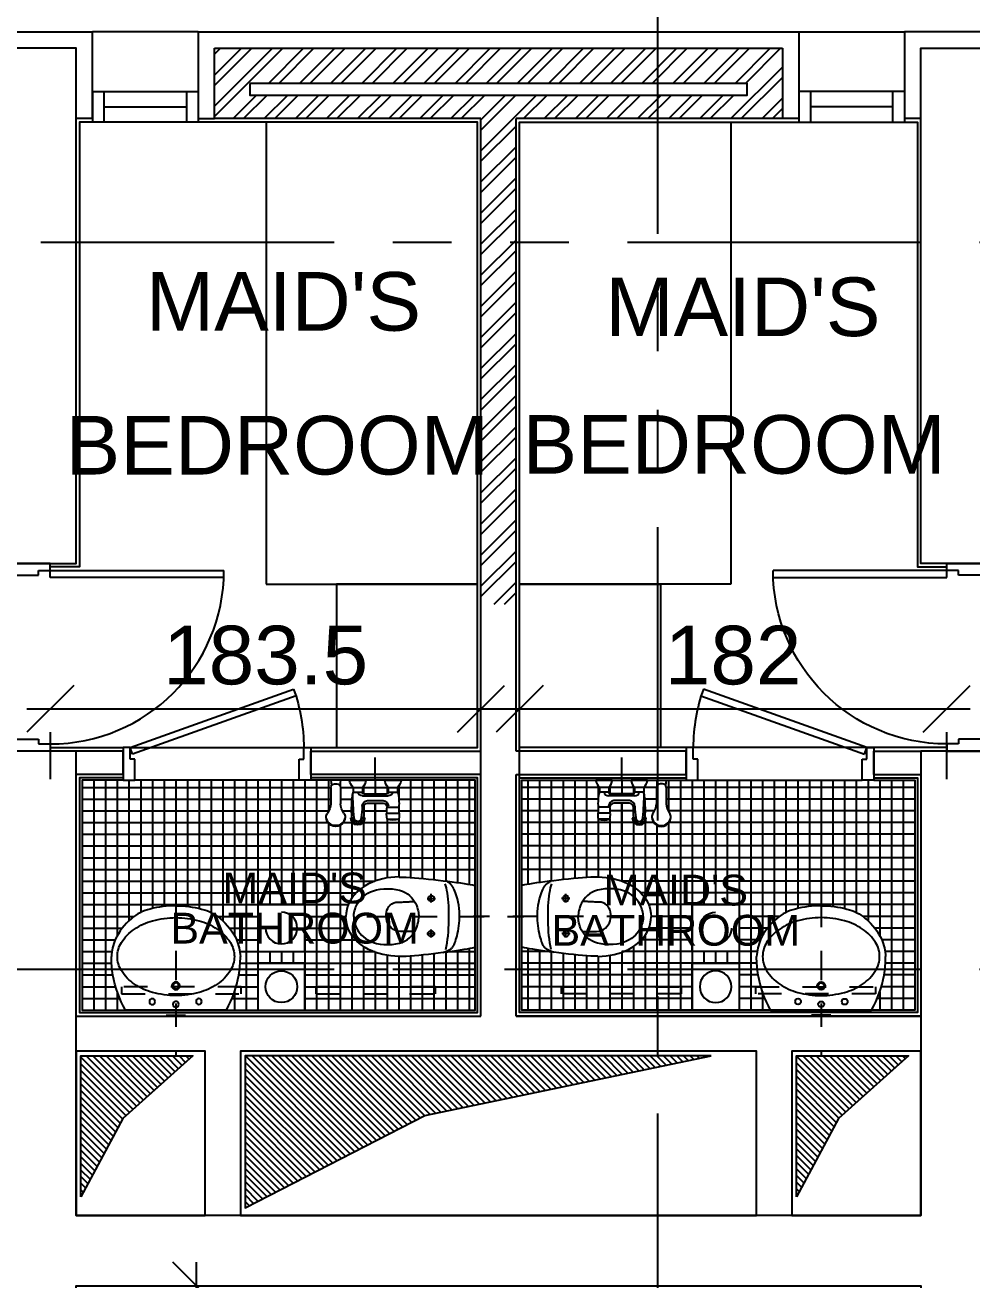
# Model space of a CAD drawing. Extents: x 453.8 to 514, y -2.6 to 70.8.
# Drawn here: x 475.4 to 479.43, y 17.27 to 22.62 of the extents above; entities that cross this region are included whole.
import ezdxf
from ezdxf.enums import TextEntityAlignment as Align

# ---------------------------------------------------------------- set-up
doc = ezdxf.new("R2010")
doc.units = 0
doc.header["$MEASUREMENT"] = 0
doc.header["$PDMODE"] = 35
doc.header["$PDSIZE"] = 0.3
for name, pattern in [('AXIS_100$0$A-AXIS$0$PHANTOM', [2.5, 1.25, -0.25, 0.25, -0.25, 0.25, -0.25]), ('AXIS_50$0$DASHDOT2', [0.5, 0.25, -0.125, 0, -0.125]), ('CENTER', [2, 1.25, -0.25, 0.25, -0.25]), ('DASHDOTX2', [50.8, 25.4, -12.7, 0, -12.7]), ('HIDDEN2', [0.1875, 0.125, -0.0625])]:
    doc.linetypes.add(name, pattern=pattern)
doc.layers.get('0').update_dxf_attribs({"linetype": 'CONTINUOUS'})
doc.layers.get('DEFPOINTS').update_dxf_attribs({"linetype": 'CONTINUOUS'})
for name, color, linetype in [('01-cartouche', 7, 'CONTINUOUS'), ('A-ALU', 9, 'CONTINUOUS'), ('A-ANNO-IDTAG', 7, 'CONTINUOUS'), ('A-AXIS-SANITARY', 10, 'DASHDOTX2'), ('A-closet', 252, 'CONTINUOUS'), ('a-dim', 3, 'CONTINUOUS'), ('A-DOORS', 1, 'CONTINUOUS'), ('A-FLOR-FCL', 61, 'HIDDEN2'), ('A-FLOR-PFIX', 61, 'CONTINUOUS'), ('A-HATCH-WALL', 8, 'CONTINUOUS'), ('A-MECHANICAL', 255, 'CONTINUOUS'), ('A-NOMENCLATURE', 3, 'CONTINUOUS'), ('A-PLASTER', 8, 'CONTINUOUS'), ('A-PORTE', 1, 'CONTINUOUS'), ('A-PROJ-TIL-BATH', 8, 'CONTINUOUS'), ('A-PROJECTION', 9, 'CONTINUOUS'), ('a-revetement', 1, 'CONTINUOUS'), ('A-SECT-TILE', 12, 'CONTINUOUS'), ('a-shaft', 251, 'CONTINUOUS'), ('A-WALL', 4, 'CONTINUOUS'), ('AXIS_100$0$A-AXIS-100', 10, 'AXIS_100$0$A-AXIS$0$PHANTOM'), ('AXIS_50$0$A-AXIS-50', 10, 'AXIS_50$0$DASHDOT2'), ('S-9-10TH$0$A-SHAFT 9-10TH', 8, 'CONTINUOUS'), ('S-9-10TH$0$A-STR 9-10TH', 2, 'CONTINUOUS')]:
    doc.layers.add(name, color=color, linetype=linetype)
doc.styles.add('A100-STEXT', font='ARIAL.TTF', dxfattribs={"height": 0.25})
doc.styles.add('BLOCK', font='ARIAL.TTF', dxfattribs={"width": 0.8, "height": 0.25})
doc.dimstyles.new('A100-DIM', dxfattribs={"dimtxt": 0.25, "dimasz": 0.2, "dimexe": 0.1, "dimexo": 0.3, "dimgap": 0.1, "dimtad": 1, "dimlfac": 100, "dimdsep": 46, "dimtxsty": 'A100-STEXT', "dimblk1": 'OBLIQUE', "dimblk2": 'OBLIQUE', "dimsah": 1, "dimcen": -0.05, "dimdle": 0.1, "dimclrd": 15, "dimclre": 15, "dimclrt": 256, "dimadec": 0, "dimazin": 0, "dimtfac": 0.28, "dimtix": 1, "dimtmove": 2, "dimatfit": 3, "dimldrblk": 'OBLIQUE', "dimfxl": 0, "dimtolj": 1, "dimarcsym": 0})
pattern_1 = [(315, (463.73762, -5e-11), (0.014142136, 0.014142136), [])]

# ---------------------------------------------------------------- blocks, each defined once
blk = doc.blocks.new('P80E21.5D')
at = {"layer": 'A-PORTE'}
for p, q in [((-0.215, 0.8), (0, 0.8)), ((-0.215, 0.77), (-0.215, 0.8)), ((-0.165, 0.77), (-0.215, 0.77)), ((-0.165, 0.75), (-0.165, 0.77)), ((0, 0.75), (-0.165, 0.75)), ((0, 0.8), (0, 0.75)), ((-0.955, 0.06), (-0.215, 0.06)), ((-0.215, 0.06), (-0.215, 0.02)), ((-0.215, 0.03), (-0.955, 0.03)), ((-0.165, 0.03), (-0.215, 0.03)), ((-0.215, 0.03), (-0.215, 0)), ((-0.215, 0), (0, 0)), ((0, 0.05), (-0.165, 0.05)), ((-0.165, 0.05), (-0.165, 0.03)), ((0, 0), (0, 0.05))]:
    blk.add_line(p, q, dxfattribs=at)
blk.add_arc((-0.215, 0.03), 0.74, 90, 180, dxfattribs=at)
blk = doc.blocks.new('P80E19H')
at = {"layer": 'A-PORTE'}
for p, q in [((-0.14, 0), (0, 0)), ((-0.14, -0.03), (-0.14, 0)), ((0, 0), (0, -0.05)), ((-0.14, -0.03), (-0.3885, -0.727)), ((-0.3603, -0.7371), (-0.1117, -0.0401)), ((-0.1117, -0.0401), (-0.14, -0.03)), ((-0.09, -0.03), (-0.14, -0.03)), ((-0.09, -0.05), (-0.09, -0.03)), ((0, -0.05), (-0.09, -0.05)), ((-0.09, -0.77), (-0.14, -0.77)), ((-0.14, -0.77), (-0.14, -0.8)), ((-0.14, -0.8), (0, -0.8)), ((0, -0.75), (-0.09, -0.75)), ((-0.09, -0.75), (-0.09, -0.77)), ((0, -0.8), (0, -0.75))]:
    blk.add_line(p, q, dxfattribs=at)
blk.add_arc((-0.14, -0.03), 0.74, 250.3765, 270, dxfattribs=at)
blk = doc.blocks.new('A$C53822070')
for p, q in [((0, -0.0208), (0, 0.0623)), ((-0.2151, 0), (0.2151, 0)), ((0.0415, 0.0208), (-0.0415, 0.0208))]:
    blk.add_line(p, q)
for centre, major_axis, ratio, start_param, end_param in [((0.0235, -0.1413), (0.1682, 0.344), 0.723099, 1.513078, 1.932546), ((-0.05, -0.2181), (0.0143, 0.3454), 0.649977, 1.397156, 1.627734), ((0.1411, -0.2285), (0.0236, 0.1689), 0.782, 4.379189, 4.821349), ((0.0117, -0.2055), (0.2677, 0.0211), 0.927449, -0.919698, -0.479256), ((0.0331, -0.1533), (-0.0987, 0.271), 0.7883, 3.04069, 3.436057), ((0.005, -0.0517), (0.2781, 0.2781), 1, 3.914278, 4.196419)]:
    blk.add_ellipse(centre, major_axis=major_axis, ratio=ratio, start_param=start_param, end_param=end_param)
at = {"extrusion": (0, 0, -1)}
for centre, major_axis, ratio, start_param, end_param in [((-0.0235, -0.1413), (-0.1682, 0.344), 0.723099, 1.513078, 1.932546), ((-0.0984, -0.0369), (-0.00881, 0.00881), 1, 5.497787, 11.780972), ((-0.0002, -0.0251), (0.00881, 0.00881), 1, 3.926991, 10.210176), ((0.1005, -0.0364), (-0.00881, 0.00881), 1, 5.497787, 11.780972), ((-0.0281, -0.3332), (0.1889, 0.1889), 1, -1.373401, -1.054826), ((0, -0.4349), (-0.2634, 0.2634), 1, 0.51597, 0.785398), ((0, -0.1038), (0.0117, 0.0117), 1, 3.926991, 10.210176), ((0, -0.1038), (-0.00881, 0.00881), 1, 5.497787, 11.780972), ((0, -0.4349), (0.2634, 0.2634), 1, -0.785398, -0.51597), ((0.0281, -0.3332), (-0.1889, 0.1889), 1, 1.054826, 1.373401), ((-0.0709, -0.269), (0.1343, 0.1343), 1, 4.48294, 4.909784), ((0.0709, -0.269), (-0.1343, 0.1343), 1, 1.373401, 1.800245), ((0.05, -0.2181), (-0.0143, 0.3454), 0.649977, 1.397156, 1.627734), ((-0.1361, -0.2285), (0.08, 0.08), 1, 3.926991, 4.48294), ((0.1361, -0.2285), (-0.08, 0.08), 1, 1.800245, 2.356194), ((-0.1411, -0.2285), (-0.0236, 0.1689), 0.782, 4.379189, 4.821349), ((-0.1361, -0.2285), (0.08, 0.08), 1, 3.371042, 3.926991), ((0.1361, -0.2285), (0.08, 0.08), 1, 0.785398, 1.341347), ((-0.0117, -0.2055), (-0.2677, 0.0211), 0.927449, -0.919698, -0.479256), ((-0.0709, -0.188), (0.1343, 0.1343), 1, 2.944197, 3.371042), ((0.0709, -0.188), (0.1343, 0.1343), 1, 1.341347, 1.768192), ((-0.0281, -0.1237), (-0.1889, 0.1889), 1, 4.196419, 4.514993), ((0.0281, -0.1237), (0.1889, 0.1889), 1, 1.768192, 2.086766), ((-0.0331, -0.1533), (0.0987, 0.271), 0.7883, 3.04069, 3.436057), ((0, -0.0221), (-0.2634, 0.2634), 1, 3.926991, 4.196419), ((0, -0.0221), (-0.2634, 0.2634), 1, 3.657563, 3.926991), ((-0.005, -0.0517), (-0.2781, 0.2781), 1, 3.914278, 4.196419)]:
    blk.add_ellipse(centre, major_axis=major_axis, ratio=ratio, start_param=start_param, end_param=end_param, dxfattribs=at)
at = {"layer": 'A-AXIS-SANITARY', "linetype": 'CENTER', "ltscale": 0.1}
blk.add_line((0, -0.6786), (0, 0.1908), dxfattribs=at)
blk = doc.blocks.new('A$C3B044ACB')
blk.add_lwpolyline([(-0.1, -0.1), (0.1, -0.1), (0.1, 0.1), (-0.1, 0.1)], close=True)
blk.add_circle((0, 0), 0.0676)
blk = doc.blocks.new('A$C767F1EFC')
blk.add_lwpolyline([(-0.2, -0.2), (0, -0.2), (0, 0), (-0.2, 0)], close=True)
blk.add_arc((-0.1, -0.1), 0.0676, 180, 90)
blk = doc.blocks.new('A$C6A9B3018')
at = {"layer": 'A-PROJ-TIL-BATH'}
for p, q in [((-1.65, 0), (-0.589, 0)), ((-1.6, 0.03), (-1.6, -0.95)), ((-1.55, 0.03), (-1.55, -0.95)), ((-1.5, 0.03), (-1.5, -0.6326)), ((-1.45, 0.03), (-1.45, -0.5691)), ((-1.4, 0.03), (-1.4, -0.5335)), ((-1.35, 0.03), (-1.35, -0.5166)), ((-1.3, 0.03), (-1.3, -0.5076)), ((-1.25, 0.03), (-1.25, -0.505)), ((-1.2, 0.03), (-1.2, -0.5076)), ((-1.15, 0.03), (-1.15, -0.5166)), ((-1.1, 0.03), (-1.1, -0.5335)), ((-1.05, 0.03), (-1.05, -0.5691)), ((-1, 0.03), (-1, -0.6326)), ((-0.95, 0.03), (-0.95, -0.95)), ((-0.9, 0.03), (-0.9, -0.95)), ((-0.85, 0.03), (-0.85, -0.5)), ((-0.8, 0.03), (-0.8, -0.5)), ((-0.75, 0.03), (-0.75, -0.5)), ((-0.7, 0.03), (-0.7, -0.95)), ((-0.65, 0.03), (-0.65, -0.95)), ((-0.6, 0.03), (-0.6, -0.1035)), ((-0.55, 0.0202), (-0.55, 0.0053)), ((-0.549, 0), (-0.495, 0)), ((-0.455, 0), (-0.345, 0)), ((-0.45, 0.0057), (-0.45, -0.0274)), ((-0.4, 0.03), (-0.4, -0.028)), ((-0.35, 0.0057), (-0.35, -0.0274)), ((-0.305, 0), (0.025, 0)), ((-0.3, 0.0057), (-0.3, -0.0474)), ((-0.25, 0.03), (-0.25, -0.3844)), ((-0.2, 0.03), (-0.2, -0.3884)), ((-0.15, 0.03), (-0.15, -0.3935)), ((-0.1, 0.03), (-0.1, -0.3994)), ((-0.05, 0.03), (-0.05, -0.4059)), ((0, 0.03), (0, -0.4134)), ((-1.65, -0.05), (-0.589, -0.05)), ((-1.65, -0.05), (-0.589, -0.05)), ((-0.549, -0.05), (-0.4986, -0.05)), ((-0.549, -0.05), (-0.4986, -0.05)), ((-0.3, -0.05), (0.025, -0.05)), ((-0.3, -0.05), (0.025, -0.05)), ((-1.65, -0.1), (-0.5981, -0.1)), ((-0.5399, -0.1), (-0.5009, -0.1)), ((-0.4491, -0.1), (-0.3508, -0.1)), ((-0.4, -0.068), (-0.4, -0.3992)), ((-0.35, -0.085), (-0.35, -0.085)), ((-0.2992, -0.1), (0.025, -0.1)), ((-1.65, -0.15), (-0.6017, -0.15)), ((-0.6, -0.1522), (-0.6, -0.95)), ((-0.5392, -0.15), (-0.4974, -0.15)), ((-0.5, -0.1466), (-0.5, -0.4718)), ((-0.4526, -0.15), (0.025, -0.15)), ((-0.45, -0.1466), (-0.45, -0.4241)), ((-0.35, -0.1346), (-0.35, -0.3861)), ((-0.3, -0.1346), (-0.3, -0.3819)), ((-1.65, -0.2), (0.025, -0.2)), ((-0.55, -0.1619), (-0.55, -0.95)), ((-1.65, -0.25), (0.025, -0.25)), ((-1.65, -0.25), (0.025, -0.25)), ((-1.65, -0.3), (0.025, -0.3)), ((-1.65, -0.35), (0.025, -0.35)), ((-1.65, -0.4), (-0.402, -0.4)), ((-1.65, -0.45), (-0.5249, -0.45)), ((-1.65, -0.45), (-0.4819, -0.45)), ((-1.65, -0.5), (-0.5161, -0.5)), ((-1.65, -0.55), (-1.4271, -0.55)), ((-1.0729, -0.55), (-0.9, -0.55)), ((-0.7, -0.55), (-0.5249, -0.55)), ((-1.65, -0.6), (-1.4784, -0.6)), ((-1.0216, -0.6), (-0.9, -0.6)), ((-0.7, -0.6), (-0.5161, -0.6)), ((-0.5, -0.6306), (-0.5, -0.95)), ((-1.65, -0.65), (-1.5087, -0.65)), ((-1.65, -0.65), (-1.5087, -0.65)), ((-0.9913, -0.65), (-0.9, -0.65)), ((-0.9913, -0.65), (-0.9, -0.65)), ((-0.7, -0.65), (-0.4842, -0.65)), ((-0.7, -0.65), (-0.4842, -0.65)), ((-0.45, -0.6783), (-0.45, -0.95)), ((-0.05, -0.6948), (-0.05, -0.95)), ((0, -0.6868), (0, -0.95)), ((-1.65, -0.7), (-1.5228, -0.7)), ((-0.9772, -0.7), (-0.4, -0.7)), ((-0.85, -0.7), (-0.85, -0.75)), ((-0.8, -0.7), (-0.8, -0.75)), ((-0.75, -0.7), (-0.75, -0.75)), ((-0.4, -0.7), (-0.4, -0.95)), ((-0.35, -0.7163), (-0.35, -0.95)), ((-0.3, -0.7205), (-0.3, -0.95)), ((-0.25, -0.7179), (-0.25, -0.95)), ((-0.2, -0.7135), (-0.2, -0.95)), ((-0.15, -0.708), (-0.15, -0.95)), ((-0.1, -0.7018), (-0.1, -0.95)), ((-0.0868, -0.7), (0.025, -0.7)), ((-1.65, -0.75), (-1.5241, -0.75)), ((-1.65, -0.8), (-1.5188, -0.8)), ((-0.9812, -0.8), (-0.9, -0.8)), ((-0.9759, -0.75), (0.025, -0.75)), ((-0.7, -0.8), (0.025, -0.8)), ((-1.65, -0.85), (-1.5067, -0.85)), ((-1.65, -0.85), (-1.5067, -0.85)), ((-0.9933, -0.85), (-0.9, -0.85)), ((-0.9933, -0.85), (-0.9, -0.85)), ((-0.7, -0.85), (0.025, -0.85)), ((-0.7, -0.85), (0.025, -0.85)), ((-1.65, -0.9), (-1.4889, -0.9)), ((-1.5, -0.8708), (-1.5, -0.95)), ((-1.0111, -0.9), (-0.9, -0.9)), ((-1, -0.8708), (-1, -0.95)), ((-0.7, -0.9), (0.025, -0.9))]:
    blk.add_line(p, q, dxfattribs=at)
blk = doc.blocks.new('A$C7FB65830')
at = {"color": 0}
for p, q in [((-443.2, 7.2), (-455.5, -0.9)), ((-430.1, 14.4), (-443.2, 7.2)), ((-416.3, 20.9), (-430.1, 14.4)), ((-401.9, 26.6), (-416.3, 20.9)), ((-387, 31.5), (-401.9, 26.6)), ((-371.6, 35.5), (-387, 31.5)), ((-355.8, 38.7), (-371.6, 35.5)), ((-339.7, 41), (-355.8, 38.7)), ((-323.3, 42.4), (-339.7, 41)), ((-306.8, 42.9), (-323.3, 42.4)), ((-305.8, 42.4), (-292.6, 42.1)), ((-292.6, 42.1), (-277.8, 41.5)), ((-277.8, 41.5), (-261.5, 40.5)), ((-261.5, 40.5), (-244, 39.2)), ((-244, 39.2), (-225.6, 37.5)), ((-225.6, 37.5), (-206.4, 35.6)), ((-206.4, 35.6), (-186.8, 33.5)), ((-186.8, 33.5), (-167, 31.3)), ((-167, 31.3), (-147.2, 28.9)), ((-147.2, 28.9), (-127.6, 26.4)), ((-128.9, 27), (-124.9, 25.6)), ((-127.6, 26.4), (-108.5, 23.9)), ((-124.9, 25.6), (-121.2, 24.2)), ((-121.2, 24.2), (-117.7, 22.9)), ((-117.7, 22.9), (-114.3, 21.7)), ((-116.6, 14.7), (-113.9, 1.7)), ((-114.3, 21.7), (-111.2, 20.4)), ((-113.9, 1.7), (-111.5, -12.1)), ((-111.2, 20.4), (-108.3, 19.2)), ((-108.5, 23.9), (-90.2, 21.4)), ((-108.3, 19.2), (-105.5, 18)), ((-105.5, 18), (-102.8, 16.7)), ((-102.8, 16.7), (-100.3, 15.3)), ((-100.3, 15.3), (-98, 13.8)), ((-98, 13.8), (-95.8, 12.2)), ((-95.8, 12.2), (-93.7, 10.5)), ((-93.7, 10.5), (-91.7, 8.5)), ((-91.7, 8.5), (-89.8, 6.4)), ((-90.2, 21.4), (-72.8, 18.9)), ((-89.8, 6.4), (-88, 4.1)), ((-88, 4.1), (-86.2, 1.5)), ((-86.2, 1.5), (-84.5, -1.4)), ((-72.8, 18.9), (-56.6, 16.5)), ((-56.6, 16.5), (-41.9, 14.2)), ((-41.9, 14.2), (-28.9, 12)), ((-28.9, 12), (-17.8, 10.1)), ((-17.8, 10.1), (-8.8, 8.4)), ((-8.8, 8.4), (-2.3, 7)), ((-2.3, 7), (1.5, 5.9)), ((1.9, 5.9), (1.9, -244.6)), ((-495.9, -40.1), (-503.4, -51.6)), ((-487.3, -29.3), (-495.9, -40.1)), ((-477.7, -19.1), (-487.3, -29.3)), ((-467, -9.6), (-477.7, -19.1)), ((-470.1, -57.8), (-464.5, -50.3)), ((-455.5, -0.9), (-467, -9.6)), ((-464.5, -50.3), (-458, -43.1)), ((-458, -43.1), (-450.6, -36.1)), ((-450.6, -36.1), (-442.2, -29.6)), ((-442.2, -29.6), (-432.7, -23.6)), ((-432.7, -23.6), (-422.2, -18.3)), ((-422.2, -18.3), (-410.4, -13.6)), ((-410.4, -13.6), (-397.5, -9.9)), ((-397.5, -9.9), (-383.3, -7.1)), ((-383.3, -7.1), (-367.7, -5.3)), ((-367.7, -5.3), (-350.8, -4.7)), ((-350.8, -4.7), (-334, -5.4)), ((-334, -5.4), (-318.7, -7.4)), ((-318.7, -7.4), (-305, -10.6)), ((-305, -10.6), (-292.7, -14.9)), ((-292.7, -14.9), (-281.7, -20.1)), ((-281.7, -20.1), (-272, -26.1)), ((-272, -26.1), (-263.5, -32.8)), ((-263.5, -32.8), (-256.1, -40)), ((-256.1, -40), (-249.7, -47.6)), ((-249.7, -47.6), (-244.3, -55.4)), ((-193.8, -49.6), (-159.9, -49.6)), ((-188.5, -47.2), (-188.7, -49.2)), ((-188.7, -49.2), (-188.5, -51.3)), ((-188, -45.2), (-188.5, -47.2)), ((-187.1, -43.3), (-188, -45.2)), ((-185.9, -41.6), (-187.1, -43.3)), ((-184.4, -40.1), (-185.9, -41.6)), ((-182.7, -38.9), (-184.4, -40.1)), ((-180.9, -38.1), (-182.7, -38.9)), ((-178.8, -37.5), (-180.9, -38.1)), ((-176.8, -37.3), (-178.8, -37.5)), ((-174.7, -37.5), (-176.8, -37.3)), ((-176.5, -33.5), (-176.5, -66.3)), ((-172.7, -38.1), (-174.7, -37.5)), ((-170.8, -38.9), (-172.7, -38.1)), ((-169.1, -40.1), (-170.8, -38.9)), ((-167.7, -41.6), (-169.1, -40.1)), ((-166.5, -43.3), (-167.7, -41.6)), ((-165.6, -45.2), (-166.5, -43.3)), ((-165.1, -47.2), (-165.6, -45.2)), ((-164.9, -49.2), (-165.1, -47.2)), ((-165.1, -51.3), (-164.9, -49.2)), ((-164.9, -49.2), (-164.9, -49.2)), ((-164.9, -49.2), (-164.9, -49.2)), ((-111.5, -12.1), (-109.4, -26.3)), ((-109.4, -26.3), (-107.7, -41)), ((-107.7, -41), (-106.3, -56)), ((-84.5, -1.4), (-82.9, -4.5)), ((-82.9, -4.5), (-81.3, -8)), ((-81.3, -8), (-79.8, -11.8)), ((-79.8, -11.8), (-77.6, -18)), ((-77.6, -18), (-75.3, -24.9)), ((-75.3, -24.9), (-73.1, -32.6)), ((-73.1, -32.6), (-70.9, -41)), ((-70.9, -41), (-68.8, -50)), ((-68.8, -50), (-66.9, -59.7)), ((-518.3, -89.7), (-520.6, -103.5)), ((-514.7, -76.4), (-518.3, -89.7)), ((-509.7, -63.7), (-514.7, -76.4)), ((-503.4, -51.6), (-509.7, -63.7)), ((-489.2, -107.8), (-488.2, -101.7)), ((-488.2, -101.7), (-486.7, -95)), ((-486.7, -95), (-484.7, -88)), ((-484.7, -88), (-482.1, -80.6)), ((-482.1, -80.6), (-478.8, -73.1)), ((-478.8, -73.1), (-474.8, -65.4)), ((-474.8, -65.4), (-470.1, -57.8)), ((-355.5, -101.3), (-357.6, -109.9)), ((-352.4, -93), (-355.5, -101.3)), ((-348.1, -85.3), (-352.4, -93)), ((-342.8, -78.2), (-348.1, -85.3)), ((-336.4, -71.9), (-342.8, -78.2)), ((-329, -66.7), (-336.4, -71.9)), ((-320.4, -62.6), (-329, -66.7)), ((-310.9, -59.9), (-320.4, -62.6)), ((-300.2, -58.6), (-310.9, -59.9)), ((-297.8, -58.6), (-300.2, -58.6)), ((-295.1, -58.5), (-297.8, -58.6)), ((-292, -58.5), (-295.1, -58.5)), ((-288.7, -58.4), (-292, -58.5)), ((-285.1, -58.4), (-288.7, -58.4)), ((-281.4, -58.4), (-285.1, -58.4)), ((-277.6, -58.3), (-281.4, -58.4)), ((-273.7, -58.3), (-277.6, -58.3)), ((-269.8, -58.3), (-273.7, -58.3)), ((-266, -58.3), (-269.8, -58.3)), ((-262.3, -58.3), (-266, -58.3)), ((-258.7, -58.3), (-262.3, -58.3)), ((-255.3, -58.4), (-258.7, -58.3)), ((-252.3, -58.4), (-255.3, -58.4)), ((-249.5, -58.4), (-252.3, -58.4)), ((-247.1, -58.4), (-249.5, -58.4)), ((-245.2, -58.4), (-247.1, -58.4)), ((-243.7, -58.4), (-245.2, -58.4)), ((-244.3, -55.4), (-239.8, -63.4)), ((-242.8, -58.4), (-243.7, -58.4)), ((-242.5, -58.4), (-242.8, -58.4)), ((-239.8, -63.4), (-236.1, -71.4)), ((-236.1, -71.4), (-233.1, -79.2)), ((-233.1, -79.2), (-230.8, -86.8)), ((-230.8, -86.8), (-229, -94)), ((-229, -94), (-227.7, -100.6)), ((-227.7, -100.6), (-226.9, -106.6)), ((-188.5, -51.3), (-188, -53.3)), ((-188, -53.3), (-187.1, -55.2)), ((-187.1, -55.2), (-185.9, -56.9)), ((-185.9, -56.9), (-184.4, -58.3)), ((-184.4, -58.3), (-182.7, -59.5)), ((-182.7, -59.5), (-180.9, -60.4)), ((-180.9, -60.4), (-178.8, -60.9)), ((-178.8, -60.9), (-176.8, -61.1)), ((-176.8, -61.1), (-174.7, -60.9)), ((-174.7, -60.9), (-172.7, -60.4)), ((-172.7, -60.4), (-170.8, -59.5)), ((-170.8, -59.5), (-169.1, -58.3)), ((-169.1, -58.3), (-167.7, -56.9)), ((-167.7, -56.9), (-166.5, -55.2)), ((-166.5, -55.2), (-165.6, -53.3)), ((-165.6, -53.3), (-165.1, -51.3)), ((-106.3, -56), (-105.2, -71.2)), ((-105.2, -71.2), (-104.4, -86.6)), ((-104.4, -86.6), (-103.9, -102)), ((-66.9, -59.7), (-65.1, -69.9)), ((-65.1, -69.9), (-63.7, -80.5)), ((-63.7, -80.5), (-62.5, -91.6)), ((-62.5, -91.6), (-61.7, -103.1)), ((-520.6, -103.5), (-521.4, -118)), ((-520.6, -132.9), (-521.4, -118.5)), ((-518.3, -146.7), (-520.6, -132.9)), ((-514.7, -160), (-518.3, -146.7)), ((-489.9, -118.2), (-489.7, -113.4)), ((-489.9, -118.2), (-489.7, -123.1)), ((-489.7, -113.4), (-489.2, -107.8)), ((-489.7, -123.1), (-489.2, -128.6)), ((-489.2, -128.6), (-488.2, -134.8)), ((-488.2, -134.8), (-486.7, -141.4)), ((-486.7, -141.4), (-484.7, -148.5)), ((-484.7, -148.5), (-482.1, -155.8)), ((-357.6, -109.9), (-358.6, -118.6)), ((-358.6, -118.6), (-358.5, -127.3)), ((-358.5, -127.3), (-357.4, -135.9)), ((-357.4, -135.9), (-355.1, -144.1)), ((-355.1, -144.1), (-351.8, -151.7)), ((-351.8, -151.7), (-347.4, -158.7)), ((-233.1, -157.2), (-230.8, -149.6)), ((-230.8, -149.6), (-229, -142.4)), ((-229, -142.4), (-227.7, -135.8)), ((-227.7, -135.8), (-226.9, -129.8)), ((-226.9, -106.6), (-226.4, -111.8)), ((-226.9, -129.8), (-226.4, -124.6)), ((-226.4, -111.8), (-226.1, -116.1)), ((-226.4, -124.6), (-226.1, -120.4)), ((-226.1, -116.1), (-226, -119.2)), ((-226.1, -120.4), (-226, -117.2)), ((-104.2, -147.2), (-104.8, -161.7)), ((-103.8, -132.4), (-104.2, -147.2)), ((-103.9, -102), (-103.7, -117.3)), ((-103.7, -117.3), (-103.8, -132.4)), ((-62.7, -151.9), (-64.3, -164.5)), ((-61.7, -139.4), (-62.7, -151.9)), ((-61.7, -103.1), (-61.2, -115)), ((-61.2, -127.1), (-61.7, -139.4)), ((-61.2, -115), (-61.2, -127.1)), ((-509.7, -172.8), (-514.7, -160)), ((-503.4, -184.9), (-509.7, -172.8)), ((-495.9, -196.3), (-503.4, -184.9)), ((-487.3, -207.2), (-495.9, -196.3)), ((-482.1, -155.8), (-478.8, -163.4)), ((-478.8, -163.4), (-474.8, -171)), ((-474.8, -171), (-470.1, -178.6)), ((-470.1, -178.6), (-464.5, -186.1)), ((-464.5, -186.1), (-458, -193.4)), ((-458, -193.4), (-450.6, -200.3)), ((-450.6, -200.3), (-442.2, -206.8)), ((-347.4, -158.7), (-341.8, -164.8)), ((-341.8, -164.8), (-335.2, -169.9)), ((-335.2, -169.9), (-327.6, -173.8)), ((-327.6, -173.8), (-318.8, -176.3)), ((-318.8, -176.3), (-308.9, -177.3)), ((-308.9, -177.3), (-303.4, -177.4)), ((-303.4, -177.4), (-298, -177.5)), ((-298, -177.5), (-292.9, -177.6)), ((-292.9, -177.6), (-287.9, -177.8)), ((-287.9, -177.8), (-283.1, -178)), ((-283.1, -178), (-278.6, -178.2)), ((-278.6, -178.2), (-274.3, -178.4)), ((-274.3, -178.4), (-270.3, -178.6)), ((-270.3, -178.6), (-266.5, -178.8)), ((-266.5, -178.8), (-262.9, -179)), ((-263.5, -203.6), (-256.1, -196.4)), ((-262.9, -179), (-259.7, -179.2)), ((-259.7, -179.2), (-256.7, -179.4)), ((-256.7, -179.4), (-254.1, -179.6)), ((-256.1, -196.4), (-249.7, -188.8)), ((-254.1, -179.6), (-251.7, -179.8)), ((-251.7, -179.8), (-249.7, -179.9)), ((-249.7, -179.9), (-248, -180.1)), ((-249.7, -188.8), (-244.3, -181)), ((-248, -180.1), (-246.7, -180.2)), ((-246.7, -180.2), (-245.7, -180.3)), ((-245.7, -180.3), (-245.2, -180.3)), ((-245.2, -180.3), (-245, -180.3)), ((-244.3, -181), (-239.8, -173)), ((-239.8, -173), (-236.1, -165)), ((-236.1, -165), (-233.1, -157.2)), ((-192.4, -191.7), (-158.5, -191.7)), ((-187.5, -189.8), (-187.7, -191.9)), ((-187.7, -191.9), (-187.5, -194)), ((-186.9, -187.8), (-187.5, -189.8)), ((-187.5, -194), (-186.9, -196)), ((-186.1, -186), (-186.9, -187.8)), ((-186.9, -196), (-186.1, -197.8)), ((-184.9, -184.3), (-186.1, -186)), ((-186.1, -197.8), (-184.9, -199.5)), ((-183.4, -182.8), (-184.9, -184.3)), ((-184.9, -199.5), (-183.4, -201)), ((-181.7, -181.6), (-183.4, -182.8)), ((-183.4, -201), (-181.7, -202.2)), ((-179.8, -180.7), (-181.7, -181.6)), ((-181.7, -202.2), (-179.8, -203.1)), ((-177.8, -180.2), (-179.8, -180.7)), ((-179.8, -203.1), (-177.8, -203.6)), ((-175.8, -180), (-177.8, -180.2)), ((-176.1, -176.2), (-176.1, -210.1)), ((-173.7, -180.2), (-175.8, -180)), ((-171.7, -180.7), (-173.7, -180.2)), ((-173.7, -203.6), (-171.7, -203.1)), ((-169.8, -181.6), (-171.7, -180.7)), ((-171.7, -203.1), (-169.8, -202.2)), ((-168.1, -182.8), (-169.8, -181.6)), ((-169.8, -202.2), (-168.1, -201)), ((-166.7, -184.3), (-168.1, -182.8)), ((-168.1, -201), (-166.7, -199.5)), ((-165.5, -186), (-166.7, -184.3)), ((-166.7, -199.5), (-165.5, -197.8)), ((-164.6, -187.8), (-165.5, -186)), ((-165.5, -197.8), (-164.6, -196)), ((-164.1, -189.8), (-164.6, -187.8)), ((-164.6, -196), (-164.1, -194)), ((-163.9, -191.9), (-164.1, -189.8)), ((-164.1, -194), (-163.9, -191.9)), ((-163.9, -191.9), (-163.9, -191.9)), ((-163.9, -191.9), (-163.9, -191.9)), ((-108.3, -201.7), (-109.9, -213.6)), ((-106.9, -189), (-108.3, -201.7)), ((-105.7, -175.7), (-106.9, -189)), ((-104.8, -161.7), (-105.7, -175.7)), ((-73.2, -202.6), (-77.6, -215.2)), ((-69.5, -189.9), (-73.2, -202.6)), ((-66.6, -177.2), (-69.5, -189.9)), ((-64.3, -164.5), (-66.6, -177.2)), ((-477.7, -217.3), (-487.3, -207.2)), ((-467, -226.8), (-477.7, -217.3)), ((-455.5, -235.6), (-467, -226.8)), ((-443.2, -243.6), (-455.5, -235.6)), ((-430.1, -250.9), (-443.2, -243.6)), ((-442.2, -206.8), (-432.7, -212.8)), ((-432.7, -212.8), (-422.2, -218.2)), ((-416.3, -257.3), (-430.1, -250.9)), ((-422.2, -218.2), (-410.4, -222.8)), ((-410.4, -222.8), (-397.5, -226.5)), ((-397.5, -226.5), (-383.3, -229.4)), ((-383.3, -229.4), (-367.7, -231.1)), ((-367.7, -231.1), (-350.8, -231.7)), ((-350.8, -231.7), (-334, -231)), ((-334, -231), (-318.7, -229)), ((-318.7, -229), (-305, -225.8)), ((-305, -225.8), (-292.7, -221.5)), ((-292.7, -221.5), (-281.7, -216.3)), ((-281.7, -216.3), (-272, -210.3)), ((-272, -210.3), (-263.5, -203.6)), ((-177.8, -203.6), (-175.8, -203.8)), ((-175.8, -203.8), (-173.7, -203.6)), ((-116.1, -243.5), (-118.6, -251.2)), ((-113.8, -234.6), (-116.1, -243.5)), ((-111.8, -224.6), (-113.8, -234.6)), ((-109.9, -213.6), (-111.8, -224.6)), ((-100.8, -253.1), (-103.1, -254.8)), ((-98.8, -251.3), (-100.8, -253.1)), ((-96.9, -249.6), (-98.8, -251.3)), ((-95.1, -247.8), (-96.9, -249.6)), ((-93.6, -246.1), (-95.1, -247.8)), ((-92.2, -244.4), (-93.6, -246.1)), ((-90.9, -242.7), (-92.2, -244.4)), ((-89.7, -241), (-90.9, -242.7)), ((-88.7, -239.3), (-89.7, -241)), ((-87.7, -237.7), (-88.7, -239.3)), ((-86.8, -236), (-87.7, -237.7)), ((-86, -234.3), (-86.8, -236)), ((-85.1, -232.7), (-86, -234.3)), ((-84.4, -231), (-85.1, -232.7)), ((-83.6, -229.3), (-84.4, -231)), ((-82.9, -227.7), (-83.6, -229.3)), ((-77.6, -215.2), (-82.9, -227.7)), ((-56.6, -254.7), (-41.9, -252.5)), ((-41.9, -252.5), (-28.9, -250.5)), ((-28.9, -250.5), (-17.8, -248.7)), ((-17.8, -248.7), (-8.8, -247.1)), ((-8.8, -247.1), (-2.3, -245.7)), ((-2.3, -245.7), (1.5, -244.6)), ((-401.9, -263), (-416.3, -257.3)), ((-387, -267.9), (-401.9, -263)), ((-371.6, -272), (-387, -267.9)), ((-355.8, -275.1), (-371.6, -272)), ((-339.7, -277.4), (-355.8, -275.1)), ((-323.3, -278.8), (-339.7, -277.4)), ((-306.8, -279.3), (-323.3, -278.8)), ((-305.8, -278.8), (-292.6, -278.6)), ((-292.6, -278.6), (-277.8, -278)), ((-277.8, -278), (-261.5, -277.1)), ((-261.5, -277.1), (-244, -275.8)), ((-244, -275.8), (-225.6, -274.3)), ((-225.6, -274.3), (-206.4, -272.6)), ((-206.4, -272.6), (-186.8, -270.6)), ((-186.8, -270.6), (-167, -268.5)), ((-167, -268.5), (-147.2, -266.3)), ((-147.2, -266.3), (-127.6, -264)), ((-127.6, -264), (-108.5, -261.6)), ((-111.3, -260.2), (-114.6, -262)), ((-108.3, -258.4), (-111.3, -260.2)), ((-108.5, -261.6), (-90.2, -259.3)), ((-105.6, -256.6), (-108.3, -258.4)), ((-103.1, -254.8), (-105.6, -256.6)), ((-90.2, -259.3), (-72.8, -257)), ((-72.8, -257), (-56.6, -254.7))]:
    blk.add_line(p, q, dxfattribs=at)
at = {"layer": 'A-AXIS-SANITARY', "linetype": 'CENTER', "ltscale": 0.1}
blk.add_line((-627.6, -119.4), (199.5, -119.4), dxfattribs=at)
blk = doc.blocks.new('A$C36BD7F76')
for p, q in [((-0.04, 0.086), (-0.11, 0.086)), ((-0.055, 0.056), (-0.095, 0.056)), ((-0.095, 0.056), (-0.095, 0.036)), ((-0.055, 0.056), (-0.055, 0.036)), ((0.11, 0.086), (0.04, 0.086)), ((0.055, 0.056), (0.055, 0.036)), ((0.095, 0.056), (0.055, 0.056)), ((0.095, 0.056), (0.095, 0.036)), ((0.149, 0.086), (0.189, 0.086)), ((0.149, 0.086), (0.1512, 0.0639)), ((0.149, 0.056), (0.149, -0.014)), ((0.174, 0.071), (0.164, 0.071)), ((0.189, 0.086), (0.1868, 0.0639)), ((0.189, 0.056), (0.189, -0.014)), ((-0.055, 0.036), (-0.095, 0.036)), ((0.055, 0.02), (-0.055, 0.02)), ((0.047, 0.028), (-0.047, 0.028)), ((0.033, 0), (-0.033, 0)), ((0.095, 0.036), (0.055, 0.036)), ((-0.05, -0.029), (-0.1, -0.029)), ((0.033, -0.012), (-0.033, -0.012)), ((-0.05, -0.0541), (-0.1, -0.0541)), ((-0.0504, -0.0791), (-0.0996, -0.0791)), ((0.045, -0.074), (0.06, -0.074)), ((0.105, -0.074), (0.09, -0.074))]:
    blk.add_line(p, q)
for centre, radius, start, end in [((-0.059, 0.0927), 0.0514, 187.5266, 225.6035), ((-0.091, 0.0927), 0.0514, 314.3965, 352.4734), ((0.091, 0.0927), 0.0514, 187.5266, 225.6035), ((0.059, 0.0927), 0.0514, 314.3965, 352.4734), ((0.164, 0.056), 0.015, 90, 180), ((0.174, 0.056), 0.015, 360, 90), ((0.0807, -0.0102), 0.1817, 165.2666, 185.936), ((-0.057, 0.038), 0.0181, 186.3402, 276.3402), ((-0.03, -0.0258), 0.026, 96.7066, 177.7428), ((-0.047, 0.036), 0.008, 180, 270), ((0.047, 0.036), 0.008, 270, 360), ((0.057, 0.038), 0.0181, 263.6598, 353.6598), ((-0.7247, 0.0181), 0.8199, 353.5469, 1.248), ((-0.4423, -0.0435), 0.5432, 356.7848, 8.4203), ((-0.002, -0.0416), 0.0988, 172.7047, 187.2953), ((-0.033, -0.029), 0.017, 90, 180), ((-0.148, -0.0416), 0.0988, 352.7047, 7.2953), ((0.03, -0.0258), 0.026, 2.2572, 83.2934), ((0.033, -0.029), 0.017, 14.3601, 90), ((0.5923, -0.0435), 0.5432, 178.0214, 183.2152), ((0.8747, 0.0181), 0.8199, 183.0014, 186.4531), ((0.0605, -0.0036), 0.0891, 325.5753, 353.3126), ((0.2775, -0.0036), 0.0891, 186.6874, 214.4247), ((-0.1, -0.0561), 0.002, 90, 179.4484), ((0.0163, -0.0572), 0.1183, 179.4484, 190.1292), ((-0.0982, -0.0777), 0.002, 190.1292, 247.8374), ((-0.075, -0.0206), 0.0636, 247.8374, 292.1626), ((-0.0518, -0.0777), 0.002, 292.1626, 349.8708), ((-0.05, -0.0561), 0.002, 0.5516, 90), ((-0.1663, -0.0572), 0.1183, 349.8708, 0.5516), ((0.075, -0.074), 0.03, 180, 360), ((0.075, -0.074), 0.028, 180, 360), ((0.075, -0.074), 0.025, 180, 360), ((0.075, -0.074), 0.017, 180, 360), ((0.075, -0.074), 0.015, 180, 360), ((0.169, -0.0703), 0.0404, 177.6076, 2.3924), ((0.1508, -0.0684), 0.0222, 139.3355, 190.2314), ((0.169, -0.0668), 0.0404, 187.9353, 352.0647), ((0.1872, -0.0684), 0.0222, 349.7686, 40.6645)]:
    blk.add_arc(centre, radius, start, end)
at = {"layer": 'A-AXIS-SANITARY', "linetype": 'CENTER', "ltscale": 0.1}
blk.add_line((0, -0.1393), (0, 0.183), dxfattribs=at)
blk = doc.blocks.new('A$C5D3262F0')
at = {"layer": 'A-ALU'}
for p, q in [((11.9484, 22.3412), (12.3984, 22.3412)), ((11.9484, 22.3412), (11.9484, 22.2112)), ((11.9984, 22.2112), (11.9984, 22.3412)), ((12.3484, 22.3412), (12.3484, 22.2112)), ((12.3984, 22.3412), (12.3984, 22.2112)), ((15.4084, 22.3412), (14.9584, 22.3412)), ((14.9584, 22.3412), (14.9584, 22.2112)), ((15.0084, 22.3412), (15.0084, 22.2112)), ((15.3584, 22.2112), (15.3584, 22.3412)), ((15.4084, 22.3412), (15.4084, 22.2112)), ((11.9984, 22.2762), (12.3484, 22.2762)), ((15.3584, 22.2762), (15.0084, 22.2762)), ((12.3984, 22.2112), (11.9484, 22.2112)), ((14.9584, 22.2112), (15.4084, 22.2112))]:
    blk.add_line(p, q, dxfattribs=at)
blk = doc.blocks.new('_OBLIQUE')
at = {"color": 0, "linetype": 'ByBlock'}
blk.add_line((-0.5, -0.5), (0.5, 0.5), dxfattribs=at)
blk = doc.blocks.new('*D46')
at = {"layer": 'a-dim', "color": 15, "lineweight": -2}
for p, q in [((475.406, 19.7097), (477.441, 19.7097)), ((475.506, 19.4097), (475.506, 19.6097)), ((477.341, 19.4097), (477.341, 19.6097))]:
    blk.add_line(p, q, dxfattribs=at)
at = {"layer": 'DEFPOINTS', "color": 0}
for p in [(475.506, 19.7097), (477.341, 19.7097), (477.341, 19.7097)]:
    blk.add_point(p, dxfattribs=at)
at = {"layer": 'a-dim', "color": 15, "lineweight": -2, "xscale": 0.2, "yscale": 0.2, "zscale": 0.2, "rotation": 180}
blk.add_blockref('_OBLIQUE', (475.506, 19.7097), dxfattribs=at)
at = {"layer": 'a-dim', "color": 15, "lineweight": -2, "xscale": 0.2, "yscale": 0.2, "zscale": 0.2}
blk.add_blockref('_OBLIQUE', (477.341, 19.7097), dxfattribs=at)
at = {"layer": 'a-dim', "insert": (476.4235, 19.9374), "char_height": 0.25, "attachment_point": 5, "style": 'A100-STEXT'}
blk.add_mtext('\\A1;183.5', dxfattribs=at)
blk = doc.blocks.new('*D47')
at = {"layer": 'a-dim', "color": 15, "lineweight": -2}
for p, q in [((477.406, 19.7097), (479.426, 19.7097)), ((477.506, 19.4097), (477.506, 19.6097)), ((479.326, 19.4097), (479.326, 19.6097))]:
    blk.add_line(p, q, dxfattribs=at)
at = {"layer": 'DEFPOINTS', "color": 0}
for p in [(477.506, 19.7097), (479.326, 19.7097), (479.326, 19.7097)]:
    blk.add_point(p, dxfattribs=at)
at = {"layer": 'a-dim', "color": 15, "lineweight": -2, "xscale": 0.2, "yscale": 0.2, "zscale": 0.2, "rotation": 180}
blk.add_blockref('_OBLIQUE', (477.506, 19.7097), dxfattribs=at)
at = {"layer": 'a-dim', "color": 15, "lineweight": -2, "xscale": 0.2, "yscale": 0.2, "zscale": 0.2}
blk.add_blockref('_OBLIQUE', (479.326, 19.7097), dxfattribs=at)
at = {"layer": 'a-dim', "insert": (478.416, 19.9373), "char_height": 0.25, "attachment_point": 5, "style": 'A100-STEXT'}
blk.add_mtext('\\A1;182', dxfattribs=at)
blk = doc.blocks.new('*D62')
at = {"layer": 'a-dim', "color": 15, "lineweight": -2}
for p, q in [((476.1278, 17.35), (476.1278, 12.865)), ((475.916, 17.25), (476.2278, 17.25)), ((475.916, 12.965), (476.2278, 12.965))]:
    blk.add_line(p, q, dxfattribs=at)
at = {"layer": 'DEFPOINTS', "color": 0}
for p in [(475.616, 17.25), (475.616, 12.965), (476.1278, 12.965)]:
    blk.add_point(p, dxfattribs=at)
at = {"layer": 'a-dim', "color": 15, "lineweight": -2, "xscale": 0.2, "yscale": 0.2, "zscale": 0.2}
for p, rotation in [((476.1278, 17.25), 90), ((476.1278, 12.965), 270)]:
    blk.add_blockref('_OBLIQUE', p, dxfattribs=dict(at, rotation=rotation))
at = {"layer": 'a-dim', "insert": (475.9002, 15.1075), "char_height": 0.25, "attachment_point": 5, "rotation": 90, "style": 'A100-STEXT'}
blk.add_mtext('\\A1;428.5', dxfattribs=at)

msp = doc.modelspace()

# ---------------------------------------------------------------- hatches: boundary and pattern name
at = {"layer": 'A-HATCH-WALL'}
h = msp.add_hatch(dxfattribs=at)
h.set_pattern_fill('ANSI32', color=256, scale=0.25, style=0)
h.set_pattern_definition([(45, (463.73762, -5e-11), (-0.06629126, 0.06629126), []), (45, (463.78181, -5e-11), (-0.06629126, 0.06629126), [])])
h.paths.add_polyline_path([(477.49099, 22.2262), (478.62599, 22.2262), (478.62599, 22.5262), (476.20599, 22.5262), (476.20599, 22.2262), (477.34099, 22.2262), (477.34099, 20.15658), (477.49099, 20.15658)])
h.paths.add_polyline_path([(476.35599, 22.3262), (476.35599, 22.3762), (478.47599, 22.3762), (478.47599, 22.3262)], flags=16)
at = {"layer": 'a-shaft'}
h = msp.add_hatch(dxfattribs=at)
h.set_pattern_fill('_USER', color=256, scale=0.02, angle=315, style=0, pattern_type=0)
h.set_pattern_definition(pattern_1)
h.paths.add_polyline_path([(476.11361, 18.23), (475.63599, 18.23), (475.63599, 17.62965), (475.81441, 17.96252)])
h = msp.add_hatch(dxfattribs=at)
h.set_pattern_fill('_USER', color=256, scale=0.02, angle=315, style=0, pattern_type=0)
h.set_pattern_definition(pattern_1)
h.paths.add_polyline_path([(478.3217, 18.23), (476.33599, 18.23), (476.33599, 17.58276), (477.10144, 17.97608)])
h = msp.add_hatch(dxfattribs=at)
h.set_pattern_fill('_USER', color=256, scale=0.02, angle=315, style=0, pattern_type=0)
h.set_pattern_definition(pattern_1)
h.paths.add_polyline_path([(479.16361, 18.23), (478.68599, 18.23), (478.68599, 17.62965), (478.86441, 17.96252)])

# ---------------------------------------------------------------- linework, layer by layer
at = {"layer": 'A-closet'}
for points in [[(476.72599, 19.545), (477.32599, 19.545), (477.32599, 20.2412), (476.72599, 20.2412)], [(478.10599, 19.545), (477.50599, 19.545), (477.50599, 20.2412), (478.10599, 20.2412)]]:
    msp.add_lwpolyline(points, close=True, dxfattribs=at)
at = {"layer": 'A-FLOR-FCL', "ltscale": 0.5}
for points in [[(475.80974, 18.525), (475.80974, 18.495), (476.31974, 18.495), (476.31974, 18.525)], [(476.63724, 18.525), (476.63724, 18.495), (477.14724, 18.495), (477.14724, 18.525)], [(478.19474, 18.525), (478.19474, 18.495), (477.68474, 18.495), (477.68474, 18.525)], [(479.02224, 18.525), (479.02224, 18.495), (478.51224, 18.495), (478.51224, 18.525)]]:
    msp.add_lwpolyline(points, close=True, dxfattribs=at)
at = {"layer": 'A-FLOR-PFIX'}
for points in [[(476.42599, 20.2412), (477.32599, 20.2412), (477.32599, 22.2112), (476.42599, 22.2112)], [(478.40599, 20.2412), (477.50599, 20.2412), (477.50599, 22.2112), (478.40599, 22.2112)]]:
    msp.add_lwpolyline(points, close=True, dxfattribs=at)
at = {"layer": 'A-PLASTER'}
for points in [[(475.68599, 22.2112), (475.63099, 22.2112), (475.63099, 20.315), (475.50599, 20.315)], [(476.61599, 19.545), (477.32599, 19.545), (477.32599, 22.2112), (476.13599, 22.2112)], [(478.21599, 19.545), (477.50599, 19.545), (477.50599, 22.2112), (478.69599, 22.2112)], [(479.14599, 22.2112), (479.20099, 22.2112), (479.20099, 20.315), (479.32599, 20.315)], [(475.50599, 19.545), (475.81599, 19.545)], [(479.32599, 19.545), (479.01599, 19.545)]]:
    msp.add_lwpolyline(points, dxfattribs=at)
at = {"layer": 'A-PORTE', "color": 8}
for p, q in [((475.84599, 19.545), (476.58599, 19.545)), ((479.01599, 19.545), (478.24599, 19.545)), ((476.56599, 19.405), (475.86599, 19.405)), ((478.26599, 19.405), (478.96599, 19.405))]:
    msp.add_line(p, q, dxfattribs=at)
at = {"layer": 'A-PROJECTION'}
for p, q in [((476.13599, 22.5962), (475.68599, 22.5962)), ((478.69599, 22.5962), (479.14599, 22.5962))]:
    msp.add_line(p, q, dxfattribs=at)
at = {"layer": 'a-revetement'}
for p, q in [((475.24599, 22.5962), (475.68599, 22.5962)), ((475.68599, 22.2262), (475.68599, 22.5962)), ((476.13599, 22.5962), (478.69599, 22.5962)), ((476.13599, 22.5962), (476.13599, 22.2262)), ((478.69599, 22.5962), (478.69599, 22.2262)), ((479.58599, 22.5962), (479.14599, 22.5962)), ((479.14599, 22.5962), (479.14599, 22.2262)), ((475.68599, 22.2262), (475.61599, 22.2262)), ((476.13599, 22.2262), (476.20599, 22.2262)), ((478.69599, 22.2262), (478.62599, 22.2262)), ((479.21599, 22.2262), (479.14599, 22.2262))]:
    msp.add_line(p, q, dxfattribs=at)
at = {"layer": 'A-SECT-TILE'}
for points in [[(475.81599, 19.415), (475.63099, 19.415), (475.63099, 18.415), (477.32599, 18.415), (477.32599, 19.415), (476.61599, 19.415)], [(475.81599, 19.405), (475.64099, 19.405), (475.64099, 18.425), (477.31599, 18.425), (477.31599, 19.405), (476.61599, 19.405)], [(479.01599, 19.415), (479.20099, 19.415), (479.20099, 18.415), (477.50599, 18.415), (477.50599, 19.415), (478.21599, 19.415)], [(479.01599, 19.405), (479.19099, 19.405), (479.19099, 18.425), (477.51599, 18.425), (477.51599, 19.405), (478.21599, 19.405)]]:
    msp.add_lwpolyline(points, dxfattribs=at)
at = {"layer": 'a-shaft'}
for points in [[(475.63599, 17.62965), (475.63599, 18.23), (476.11361, 18.23), (475.81441, 17.96252)], [(478.3217, 18.23), (476.33599, 18.23), (476.33599, 17.58276), (477.10144, 17.97608)], [(478.68599, 17.62965), (478.68599, 18.23), (479.16361, 18.23), (478.86441, 17.96252)]]:
    msp.add_lwpolyline(points, close=True, dxfattribs=at)
at = {"layer": 'A-WALL'}
for p, q in [((476.20599, 22.2262), (476.20599, 22.5262)), ((476.20599, 22.5262), (478.62599, 22.5262)), ((478.62599, 22.5262), (478.62599, 22.2262)), ((477.34099, 22.2262), (476.20599, 22.2262)), ((477.34099, 19.53), (477.34099, 22.2262)), ((478.62599, 22.2262), (477.49099, 22.2262)), ((477.49099, 19.53), (477.49099, 22.2262)), ((475.81599, 19.53), (475.61599, 19.53)), ((475.81599, 19.43), (475.81599, 19.53)), ((476.61599, 19.43), (476.61599, 19.53)), ((476.61599, 19.53), (477.34099, 19.53)), ((478.21599, 19.53), (477.49099, 19.53)), ((478.21599, 19.43), (478.21599, 19.53)), ((479.01599, 19.43), (479.01599, 19.53)), ((479.01599, 19.53), (479.21599, 19.53)), ((475.81599, 19.43), (475.61599, 19.43)), ((477.34099, 19.43), (476.61599, 19.43)), ((477.34099, 18.4), (477.34099, 19.43)), ((477.49099, 18.4), (477.49099, 19.43)), ((477.49099, 19.43), (478.21599, 19.43)), ((479.01599, 19.43), (479.21599, 19.43)), ((475.61599, 18.4), (477.34099, 18.4)), ((479.21599, 18.4), (477.49099, 18.4))]:
    msp.add_line(p, q, dxfattribs=at)
msp.add_lwpolyline([(476.35599, 22.3762), (476.35599, 22.3262), (478.47599, 22.3262), (478.47599, 22.3762)], close=True, dxfattribs=at)
for points in [[(477.49099, 18.4), (479.21599, 18.4)], [(476.16599, 17.55), (476.16599, 18.25), (475.61599, 18.25)], [(478.51599, 17.55), (478.51599, 18.25), (476.31599, 18.25), (476.31599, 17.55)], [(479.21599, 18.25), (478.66599, 18.25), (478.66599, 17.55)]]:
    msp.add_lwpolyline(points, dxfattribs=at)
at = {"layer": 'AXIS_100$0$A-AXIS-100'}
for p, q in [((478.09381, 32.98435), (478.09381, -1.8346)), ((460.46544, 21.7), (486.79381, 21.7)), ((460.46544, 18.6), (507.67478, 18.6))]:
    msp.add_line(p, q, dxfattribs=at)
at = {"layer": 'AXIS_50$0$A-AXIS-50'}
msp.add_line((474.66599, 18.6), (477.89099, 18.6), dxfattribs=at)
at = {"layer": 'S-9-10TH$0$A-SHAFT 9-10TH'}
for points in [[(475.61599, 17.55), (476.16599, 17.55), (476.16599, 18.25), (475.61599, 18.25)], [(476.31599, 17.55), (478.51599, 17.55), (478.51599, 18.25), (476.31599, 18.25)], [(478.66599, 17.55), (479.21599, 17.55), (479.21599, 18.25), (478.66599, 18.25)]]:
    msp.add_lwpolyline(points, close=True, dxfattribs=at)
at = {"layer": 'S-9-10TH$0$A-STR 9-10TH'}
for points in [[(475.31599, 20.33), (475.61599, 20.33), (475.61599, 22.5262), (475.31599, 22.5262)], [(479.51599, 20.33), (479.21599, 20.33), (479.21599, 22.5262), (479.51599, 22.5262)], [(475.31599, 19.53), (475.31599, 11.65), (475.61599, 11.65), (475.61599, 17.25), (479.21599, 17.25), (479.21599, 11.65), (479.51599, 11.65), (479.51599, 19.53), (479.21599, 19.53), (479.21599, 17.55), (475.61599, 17.55), (475.61599, 19.53)]]:
    msp.add_lwpolyline(points, close=True, dxfattribs=at)

# ---------------------------------------------------------------- block references
at = {"layer": '01-cartouche'}
msp.add_blockref('A$C6A9B3018', (477.29099, 19.375), dxfattribs=at)
at = {"layer": '01-cartouche', "xscale": -1}
msp.add_blockref('A$C6A9B3018', (477.54099, 19.375), dxfattribs=at)
at = {"layer": 'A-ALU'}
msp.add_blockref('A$C5D3262F0', (463.73762, 0), dxfattribs=at)
at = {"layer": 'A-DOORS'}
for name, p, rotation in [('P80E21.5D', (475.29099, 20.33), 180), ('P80E19H', (479.01599, 19.405), 269.9999999995848)]:
    msp.add_blockref(name, p, dxfattribs=dict(at, rotation=rotation))
at = {"layer": 'A-DOORS', "xscale": -1}
for name, p, rotation in [('P80E21.5D', (479.54099, 20.33), 180), ('P80E19H', (475.81599, 19.405), 90)]:
    msp.add_blockref(name, p, dxfattribs=dict(at, rotation=rotation))
at = {"layer": 'A-FLOR-PFIX', "xscale": -1}
for name, p, rotation in [('A$C36BD7F76', (476.89099, 19.319), 359.999999999818), ('A$C53822070', (478.79099, 18.425), 179.9999999983964)]:
    msp.add_blockref(name, p, dxfattribs=dict(at, rotation=rotation))
at = {"layer": 'A-FLOR-PFIX'}
msp.add_blockref('A$C36BD7F76', (477.94099, 19.319), dxfattribs=at)
at = {"layer": 'A-FLOR-PFIX', "rotation": 180.0000000011892}
msp.add_blockref('A$C53822070', (476.04099, 18.425), dxfattribs=at)
at = {"layer": 'A-FLOR-PFIX', "yscale": 0.001051092505946372, "zscale": 0.001051092505949458}
for p, xscale, rotation in [((477.31399, 18.69953), -0.001051092505946372, 179.9999999992253), ((477.51799, 18.69953), 0.001051092505946372, 180.0000000007747)]:
    msp.add_blockref('A$C7FB65830', p, dxfattribs=dict(at, xscale=xscale, rotation=rotation))
at = {"layer": 'A-MECHANICAL'}
for name, p in [('A$C767F1EFC', (476.59099, 18.875)), ('A$C3B044ACB', (476.49099, 18.525))]:
    msp.add_blockref(name, p, dxfattribs=at)
at = {"layer": 'A-MECHANICAL', "xscale": -1, "rotation": 359.9999999939915}
for name, p in [('A$C767F1EFC', (478.24099, 18.875)), ('A$C3B044ACB', (478.34099, 18.525))]:
    msp.add_blockref(name, p, dxfattribs=at)

# ---------------------------------------------------------------- texts
at = {"layer": 'A-ANNO-IDTAG', "color": 7, "style": 'BLOCK'}
for s, p in [("MAID'S", (476.5473, 18.94614)), ("MAID'S", (478.17153, 18.93707)), ('BATHROOM', (476.5473, 18.77481)), ('BATHROOM', (478.17153, 18.76574))]:
    msp.add_text(s, height=0.13125, dxfattribs=at).set_placement(p, align=Align.MIDDLE)
at = {"layer": 'A-NOMENCLATURE', "style": 'A100-STEXT'}
for s, p in [("MAID'S", (476.49956, 21.4471)), ("MAID'S", (478.45757, 21.42392)), ('BEDROOM', (476.47295, 20.83394)), ('BEDROOM', (478.42032, 20.83736))]:
    msp.add_text(s, height=0.25, dxfattribs=at).set_placement(p, align=Align.MIDDLE)

# ---------------------------------------------------------------- dimensions: what is measured, and where the dimension line sits
at = {"layer": 'a-dim'}
for base, p1, p2, picture, middle in [((477.34099, 19.70966), (475.50599, 19.70966), (477.34099, 19.70966), '*D46', (476.42349, 19.93739)), ((479.32599, 19.70966), (477.50599, 19.70966), (479.32599, 19.70966), '*D47', (478.41599, 19.93731))]:
    dim = msp.add_linear_dim(base=base, p1=p1, p2=p2, dimstyle='A100-DIM', dxfattribs=at)
    dim.commit()
    dim.dimension.update_dxf_attribs({"geometry": picture, "text_midpoint": middle})
dim = msp.add_aligned_dim(p1=(475.61599, 17.25), p2=(475.61599, 12.965), distance=0.51181, dimstyle='A100-DIM', dxfattribs=at)
dim.commit()
dim.dimension.update_dxf_attribs({"geometry": '*D62', "text_midpoint": (475.90016, 15.1075)})

doc.saveas('drawing.dxf')
